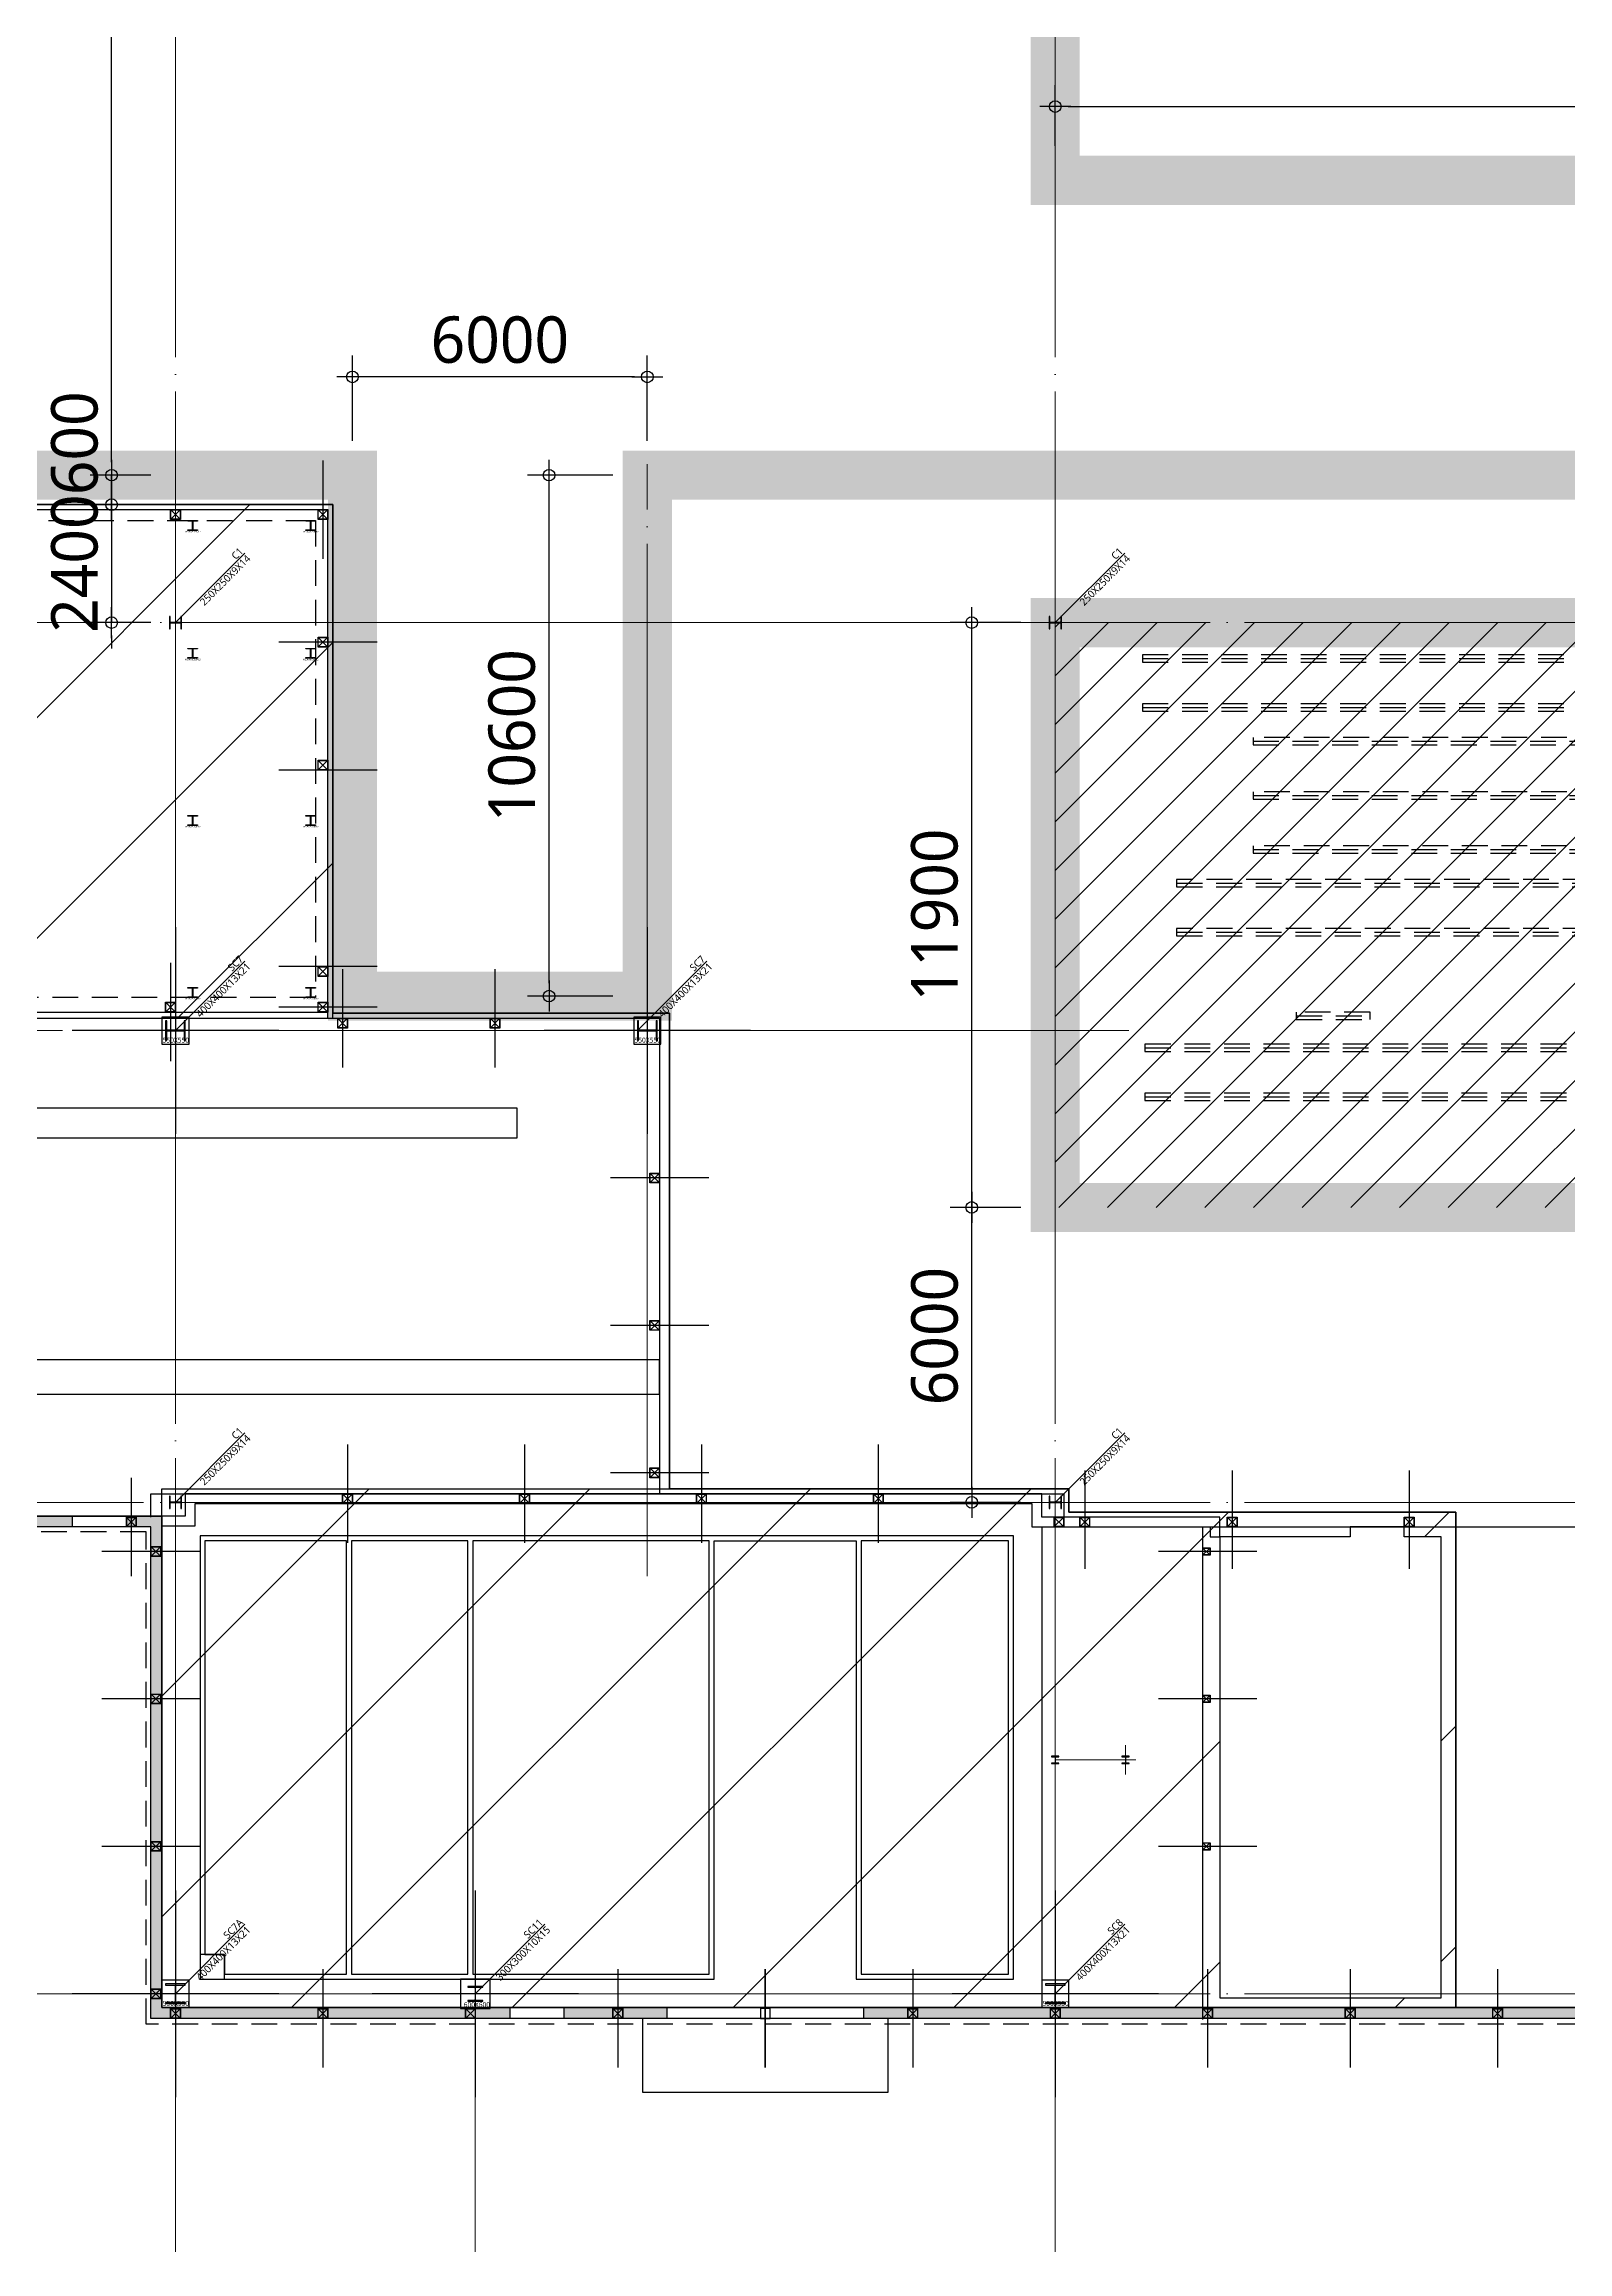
# Model space of a CAD drawing. Header units: millimetres. Extents: x -17369 to 294000, y -718917 to 220315.
# Drawn here: x 56778 to 87779, y 34393 to 79312 of the extents above; entities that cross this region are included whole.
import ezdxf
from ezdxf.enums import TextEntityAlignment as Align

# ---------------------------------------------------------------- set-up
doc = ezdxf.new("R2010")
doc.units = ezdxf.units.MM
doc.header["$LTSCALE"] = 350
for name, pattern in [('CEN', [62, 60, -1, 0, -1]), ('H1', [1, 0.5, -0.5]), ('H12', [3, 2, -1]), ('HID', [2.3, 1.5, -0.8]), ('X-200-S-COL$0$CEN', [62, 60, -1, 0, -1]), ('X-200-S-COL$0$HID', [2.3, 1.5, -0.8])]:
    doc.linetypes.add(name, pattern=pattern)
doc.layers.get('Defpoints').update_dxf_attribs({"color": 181})
for name, color, linetype in [('0-THK300 RC SFRC SLAB영역', 2, 'H12'), ('0-THK400 RC SLAB영역', 4, 'H12'), ('0-하중영역-AGV', 1, 'H1'), ('0_RC-SLAB', 7, 'Continuous'), ('0_SFRC-SLAB', 3, 'Continuous'), ('6', 6, 'Continuous'), ('A-ELE7', 7, 'Continuous'), ('CEN', 1, 'CEN'), ('Dims', 1, 'Continuous'), ('H-Col', 2, 'Continuous'), ('PD', 6, 'Continuous'), ('PERI-OUT', 9, 'Continuous'), ('Sol', 253, 'Continuous'), ('X-200-S-COL$0$Cen', 1, 'X-200-S-COL$0$CEN'), ('X-200-S-COL$0$CenA', 13, 'X-200-S-COL$0$CEN'), ('X-200-S-COL$0$CenB', 5, 'X-200-S-COL$0$CEN'), ('X-200-S-COL$0$H-Col', 3, 'Continuous'), ('X-200-S-COL$0$H-매설빔(150x150)', 2, 'Continuous'), ('X-200-S-COL$0$STUD', 4, 'Continuous')]:
    doc.layers.add(name, color=color, linetype=linetype)
for name, color, linetype, plot in [('A-ANPLT', 171, 'Continuous', False), ('X-200-S-COL$0$Defpoint', 171, 'Continuous', False), ('X-200-S-COL$0$P-Line', 144, 'Continuous', False), ('X-200-S-COL$0$PERI-OUT', 17, 'Continuous', False), ('X-200-S-COL$0$S-NAME', 144, 'Continuous', False)]:
    doc.layers.add(name, color=color, linetype=linetype, plot=plot)
doc.layers.add('A-CenR', color=13, linetype='Continuous', lineweight=18)
doc.styles.add('Arial', font='arial.ttf')
doc.styles.add('X-200-S-COL$0$맑은고딕', font='malgun.ttf')
doc.styles.add('맑은고딕', font='malgun.ttf')

# ---------------------------------------------------------------- blocks, each defined once
blk = doc.blocks.new('X-200-S-COL$0$1F GRID_231010')
at = {"layer": 'X-200-S-COL$0$Cen', "lineweight": 0}
for p, q in [((0, 23300), (0, -123050)), ((17900, 23300), (17900, -123050)), ((172950, -89900), (-22950, -89900)), ((172950, -107800), (-22950, -107800)), ((172950, -117800), (-22950, -117800))]:
    blk.add_line(p, q, dxfattribs=at)
at = {"layer": 'X-200-S-COL$0$CenA', "lineweight": 0}
for p, q in [((9600, -109300), (9600, -86675)), ((19400, -98200), (-22950, -98200)), ((6100, -116280), (6100, -123050))]:
    blk.add_line(p, q, dxfattribs=at)
blk = doc.blocks.new('X-200-S-COL$0$H-400x400x13x21')
at = {"color": 0}
blk.add_lwpolyline([(200, -200), (200, -179), (28.5, -179, -0.4142136), (6.5, -157), (6.5, 157, -0.4142136), (28.5, 179), (200, 179), (200, 200), (-200, 200), (-200, 179), (-28.5, 179, -0.4142136), (-6.5, 157), (-6.5, -157, -0.4142136), (-28.5, -179), (-200, -179), (-200, -200)], format="xyb", close=True, dxfattribs=at)
blk = doc.blocks.new('X-200-S-COL$0$H-300x300x10x15')
at = {"color": 0, "linetype": 'ByBlock', "ltscale": 0.5}
blk.add_lwpolyline([(23, -135, -0.414214), (5, -117), (5, 117, -0.414214), (23, 135), (150, 135), (150, 150), (-150, 150), (-150, 135), (-23, 135, -0.414214), (-5, 117), (-5, -117, -0.414214), (-23, -135), (-150, -135), (-150, -150), (150, -150), (150, -135)], format="xyb", close=True, dxfattribs=at)
blk = doc.blocks.new('X-200-S-COL$0$H-250x250x9x14')
at = {"color": 0, "linetype": 'ByBlock'}
blk.add_lwpolyline([(20.5, 111), (125, 111), (125, 125), (-125, 125), (-125, 111), (-20.5, 111, -0.4142136), (-4.5, 95), (-4.5, -95, -0.4142136), (-20.5, -111), (-125, -111), (-125, -125), (125, -125), (125, -111), (20.5, -111, -0.4142136), (4.5, -95), (4.5, 95, -0.4142136)], format="xyb", close=True, dxfattribs=at)
blk = doc.blocks.new('X-200-S-COL$0$1F COLUMN_231010')
at = {"layer": 'X-200-S-COL$0$H-Col', "color": 0}
for name, p, rotation in [('X-200-S-COL$0$H-250x250x9x14', (59450, 67543), 90), ('X-200-S-COL$0$H-250x250x9x14', (77350, 67543), 90), ('X-200-S-COL$0$H-400x400x13x21', (59450, 59243), 90), ('X-200-S-COL$0$H-400x400x13x21', (69050, 59243), 90), ('X-200-S-COL$0$H-250x250x9x14', (59450, 49643), 90), ('X-200-S-COL$0$H-250x250x9x14', (77350, 49643), 90), ('X-200-S-COL$0$H-300x300x10x15', (65550, 39643), 180)]:
    blk.add_blockref(name, p, dxfattribs=dict(at, rotation=rotation))
for p in [(59450, 39643), (77350, 39643)]:
    blk.add_blockref('X-200-S-COL$0$H-400x400x13x21', p, dxfattribs=at)
blk = doc.blocks.new('X-200-S-COL$0$S-NAME')
at = {"layer": 'X-200-S-COL$0$S-NAME', "color": 0}
blk.add_line((0, 0), (2000, 0), dxfattribs=at)
at = {"layer": 'X-200-S-COL$0$S-NAME', "color": 0, "style": 'X-200-S-COL$0$맑은고딕'}
for p in [(2000, 105), (2000, -105)]:
    blk.add_attdef('.', text='', height=150, rotation=359.9949, dxfattribs=at).set_placement(p, align=Align.MIDDLE_RIGHT)
blk = doc.blocks.new('X-200-S-COL$0$PERIMITER_231026')
at = {"layer": 'X-200-S-COL$0$PERI-OUT'}
for points in [[(140800, 167343), (140800, 171293), (177580, 171293), (177580, 176343), (200030, 179093), (224980, 179093), (224980, 150943), (222400, 150943), (222400, 54231), (217203, 49143), (207930, 49143), (207930, 39143), (58950, 39143), (58950, 49143), (45650, 49143), (45650, 98043), (39480, 98043), (39480, 139943), (49950, 139943), (49950, 157943), (120950, 157943), (120950, 169343), (135850, 169343), (135850, 167343)], [(141020, 167123), (141020, 171073), (177800, 171073), (177800, 176148), (200043, 178873), (224760, 178873), (224760, 151163), (222230, 151163), (222230, 54303), (217134, 49313), (207710, 49313), (207710, 39363), (59170, 39363), (59170, 49363), (45870, 49363), (45870, 98263), (39650, 98263), (39650, 139723), (50170, 139723), (50170, 157723), (121120, 157723), (121125, 169173), (135680, 169173), (135680, 167123)]]:
    blk.add_lwpolyline(points, dxfattribs=at)
blk = doc.blocks.new('X-200-S-COL$0$Stud')
at = {"color": 250}
for p, q in [((-94, -94), (94, 94)), ((-94, 94), (94, -94))]:
    blk.add_line(p, q, dxfattribs=at)
blk.add_lwpolyline([(100, -100), (-100, -100), (-100, 100), (100, 100)], close=True)
at = {"color": 6}
blk.add_lwpolyline([(94, -94), (-94, -94), (-94, 94), (94, 94)], close=True, dxfattribs=at)
blk = doc.blocks.new('X-200-S-COL$0$Stud-150x150x6')
at = {"color": 250}
for p, q in [((-69, -69), (69, 69)), ((-69, 69), (69, -69))]:
    blk.add_line(p, q, dxfattribs=at)
blk.add_lwpolyline([(75, -75), (-75, -75), (-75, 75), (75, 75)], close=True)
at = {"color": 6}
blk.add_lwpolyline([(69, -69), (-69, -69), (-69, 69), (69, 69)], close=True, dxfattribs=at)
blk = doc.blocks.new('X-200-S-COL$0$1F STUD_231010')
at = {"layer": 'X-200-S-COL$0$CenB'}
for p, q in [((62450, 70843), (62450, 68843)), ((63550, 67143), (61550, 67143)), ((63550, 64543), (61550, 64543)), ((59350, 60618), (59350, 58618)), ((63550, 60543), (61550, 60543)), ((62850, 60493), (62850, 58493)), ((65950, 60493), (65950, 58493)), ((63550, 59718), (61550, 59718)), ((70300, 56243), (68300, 56243)), ((70300, 53243), (68300, 53243)), ((62950, 50818), (62950, 48818)), ((66550, 50818), (66550, 48818)), ((70150, 50818), (70150, 48818)), ((73750, 50818), (73750, 48818)), ((58550, 50143), (58550, 48143)), ((70300, 50243), (68300, 50243)), ((77950, 50293), (77950, 48293)), ((80950, 50293), (80950, 48293)), ((84550, 50293), (84550, 48293)), ((59950, 48643), (57950, 48643)), ((81450, 48643), (79450, 48643)), ((59950, 45643), (57950, 45643)), ((81450, 45643), (79450, 45643)), ((59950, 42643), (57950, 42643)), ((81450, 42643), (79450, 42643)), ((62450, 40143), (62450, 38143)), ((68450, 40143), (68450, 38143)), ((74450, 40143), (74450, 38143)), ((80450, 40143), (80450, 38143)), ((83350, 40143), (83350, 38143)), ((86350, 40143), (86350, 38143))]:
    blk.add_line(p, q, dxfattribs=at)
at = {"layer": 'X-200-S-COL$0$STUD', "rotation": 90}
for p in [(59450, 69743), (62450, 69743), (62450, 67143), (62450, 64643), (62450, 60443), (59350, 59718), (62450, 59718), (62850, 59393), (65950, 59393)]:
    blk.add_blockref('X-200-S-COL$0$Stud', p, dxfattribs=at)
at = {"layer": 'X-200-S-COL$0$STUD'}
for name, p in [('X-200-S-COL$0$Stud', (69200, 56243)), ('X-200-S-COL$0$Stud', (69200, 53243)), ('X-200-S-COL$0$Stud', (69200, 50243)), ('X-200-S-COL$0$Stud', (62950, 49718)), ('X-200-S-COL$0$Stud', (66550, 49718)), ('X-200-S-COL$0$Stud', (70150, 49718)), ('X-200-S-COL$0$Stud', (73750, 49718)), ('X-200-S-COL$0$Stud', (58550, 49243)), ('X-200-S-COL$0$Stud', (77425, 49243)), ('X-200-S-COL$0$Stud', (77950, 49243)), ('X-200-S-COL$0$Stud', (80950, 49243)), ('X-200-S-COL$0$Stud', (84550, 49243)), ('X-200-S-COL$0$Stud', (59050, 48643)), ('X-200-S-COL$0$Stud-150x150x6', (80425, 48643)), ('X-200-S-COL$0$Stud', (59050, 45643)), ('X-200-S-COL$0$Stud-150x150x6', (80425, 45643)), ('X-200-S-COL$0$Stud', (59050, 42643)), ('X-200-S-COL$0$Stud-150x150x6', (80425, 42643)), ('X-200-S-COL$0$Stud', (59050, 39643)), ('X-200-S-COL$0$Stud', (59450, 39243)), ('X-200-S-COL$0$Stud', (62450, 39243)), ('X-200-S-COL$0$Stud', (65450, 39243)), ('X-200-S-COL$0$Stud', (68450, 39243)), ('X-200-S-COL$0$Stud', (74450, 39243)), ('X-200-S-COL$0$Stud', (77350, 39243)), ('X-200-S-COL$0$Stud', (80450, 39243)), ('X-200-S-COL$0$Stud', (83350, 39243)), ('X-200-S-COL$0$Stud', (86350, 39243))]:
    blk.add_blockref(name, p, dxfattribs=at)
blk = doc.blocks.new('X-200-S-COL$0$ZONE#4 BEAM')
at = {"layer": 'X-200-S-COL$0$H-매설빔(150x150)', "color": 0, "linetype": 'ByBlock', "lineweight": -2}
for p, q in [((1775, -730), (14375, -730)), ((1775, -1730), (14375, -1730)), ((4025, -2415), (12825, -2415)), ((4025, -3515), (12825, -3515)), ((4025, -4615), (12825, -4615)), ((2470, -5300), (14070, -5300)), ((2470, -6300), (14070, -6300)), ((4905, -8000), (6405, -8000)), ((1825, -8650), (14425, -8650)), ((1825, -9650), (14425, -9650))]:
    blk.add_line(p, q, dxfattribs=at)
for points in [[(14375, -805), (14375, -655), (1775, -655), (1775, -805)], [(14375, -1805), (14375, -1655), (1775, -1655), (1775, -1805)], [(12825, -2490), (12825, -2340), (4025, -2340), (4025, -2490)], [(12825, -3590), (12825, -3440), (4025, -3440), (4025, -3590)], [(12825, -4690), (12825, -4540), (4025, -4540), (4025, -4690)], [(14070, -5375), (14070, -5225), (2470, -5225), (2470, -5375)], [(14070, -6375), (14070, -6225), (2470, -6225), (2470, -6375)], [(6405, -8075), (6405, -7925), (4905, -7925), (4905, -8075)], [(14425, -8725), (14425, -8575), (1825, -8575), (1825, -8725)], [(14425, -9725), (14425, -9575), (1825, -9575), (1825, -9725)]]:
    blk.add_lwpolyline(points, close=True, dxfattribs=at)
blk = doc.blocks.new('DIMDOT')
at = {"color": 0, "linetype": 'ByBlock'}
blk.add_line((-1.2, 0), (1.2, 0), dxfattribs=at)
at = {"color": 3}
blk.add_circle((0, 0), 0.45, dxfattribs=at)
blk = doc.blocks.new('H-200x200x8x12')
at = {"layer": 'A-ANPLT'}
for p, q in [((-5, 0), (5, 0)), ((0, 5), (0, -5))]:
    blk.add_line(p, q, dxfattribs=at)
at = {"layer": 'H-Col'}
blk.add_lwpolyline([(100, -100), (-100, -100), (-100, -88), (-17, -88, 0.414214), (-4, -75), (-4, 75, 0.414214), (-17, 88), (-100, 88), (-100, 100), (100, 100), (100, 88), (17, 88, 0.414214), (4, 75), (4, -75, 0.414214), (17, -88), (100, -88)], format="xyb", close=True, dxfattribs=at)
at = {"layer": 'A-ANPLT', "style": 'Arial'}
blk.add_text('H-200x200x8x12', height=30, dxfattribs=at).set_placement((0, -111), align=Align.TOP_CENTER)
blk = doc.blocks.new('H-150x150x7x10')
at = {"color": 0, "linetype": 'ByBlock', "ltscale": 0.5}
blk.add_lwpolyline([(14.5, -65, -0.4142136), (3.5, -54), (3.5, 54, -0.4142136), (14.5, 65), (75, 65), (75, 75), (-75, 75), (-75, 65), (-14.5, 65, -0.4142136), (-3.5, 54), (-3.5, -54, -0.4142136), (-14.5, -65), (-75, -65), (-75, -75), (75, -75), (75, -65)], format="xyb", close=True, dxfattribs=at)

msp = doc.modelspace()

# ---------------------------------------------------------------- hatches: boundary and pattern name
at = {"layer": '0-THK300 RC SFRC SLAB영역', "linetype": 'ByBlock'}
h = msp.add_hatch(dxfattribs=at)
h.set_pattern_fill('ANSI31', color=256, scale=1000)
h.paths.add_polyline_path([(45870, 59492.6), (62650, 59492.6), (62650, 69942.6), (45870, 69942.6)])
h = msp.add_hatch(dxfattribs=at)
h.set_pattern_fill('ANSI31', color=256, scale=1000)
h.paths.add_polyline_path([(59170, 49917.6), (77625, 49917.6), (77625, 49442.6), (85500, 49442.6), (85500, 39362.6), (59170, 39362.6)])
h.paths.add_polyline_path([(85200, 48942.6), (84450, 48942.6), (84450, 49142.6), (83350, 49142.6), (83350, 48942.6), (80700, 48942.6), (80700, 39562.6), (85200, 39562.6)], flags=16)
at = {"layer": '0-THK400 RC SLAB영역', "linetype": 'Continuous'}
h = msp.add_hatch(dxfattribs=at)
h.set_pattern_fill('_USER', color=4, scale=700, angle=45, pattern_type=0)
h.set_pattern_definition([(45, (0, 0), (-494.9747, 494.9747), [])])
h.paths.add_polyline_path([(77350, 67542.6), (135350, 67542.6), (135350, 55642.6), (77350, 55642.6)])
at = {"layer": 'Sol'}
h = msp.add_hatch(color=256, dxfattribs=at)
h.dxf.hatch_style = 1
h.paths.add_polyline_path([(118570, 39362.6), (116250, 39362.6), (116250, 39142.6), (118570, 39142.6)])
h.paths.add_polyline_path([(174720, 39362.6), (172550, 39362.6), (172550, 39142.6), (174720, 39142.6)])
h.paths.add_polyline_path([(170450, 39362.6), (170450, 39142.6), (171450, 39142.6), (171450, 39362.6)])
h.paths.add_polyline_path([(163550, 39362.6), (163550, 39142.6), (165450, 39142.6), (165450, 39362.6)])
h.paths.add_polyline_path([(162450, 39142.6), (162450, 39362.6), (129130, 39362.6), (129130, 39142.6)])
h.paths.add_polyline_path([(73450, 39362.6), (73450, 39142.6), (115150, 39142.6), (115150, 39362.6)])
h.paths.add_polyline_path([(56150, 49362.6), (56150, 49142.6), (57350, 49142.6), (57350, 49362.6)])
h.paths.add_polyline_path([(45870, 60442.6), (45650, 60442.6), (45650, 49142.6), (52150, 49142.6), (52150, 49362.6), (45870, 49362.6)])
h.paths.add_polyline_path([(45870, 71042.6), (45650, 71042.6), (45650, 62442.6), (45870, 62442.6)])
h.paths.add_polyline_path([(45870, 79642.6), (45650, 79642.6), (45650, 76042.6), (45870, 76042.6)])
h.paths.add_polyline_path([(44800, 98262.6), (44800, 98042.6), (45650, 98042.6), (45650, 80742.6), (45870, 80742.6), (45870, 98262.6)])
h.paths.add_polyline_path([(45800, 139942.6), (45800, 139722.6), (46500, 139722.6), (46500, 139942.6)])
h.paths.add_polyline_path([(40800, 139722.6), (40800, 139942.6), (39480, 139942.6), (39480, 98042.6), (40800, 98042.6), (40800, 98262.6), (39650, 98262.6), (39650, 139722.6)])
h.paths.add_polyline_path([(50170, 145142.6), (49950, 145142.6), (49950, 139942.6), (47600, 139942.6), (47600, 139722.6), (50170, 139722.6)])
h.paths.add_polyline_path([(50170, 147842.6), (49950, 147842.6), (49950, 146942.6), (50170, 146942.6)])
h.paths.add_polyline_path([(50170, 155042.6), (49950, 155042.6), (49950, 148742.6), (50170, 148742.6)])
h.paths.add_polyline_path([(67250, 157722.6), (67250, 157942.6), (49950, 157942.6), (49950, 156842.6), (50170, 156842.6), (50170, 157722.6)])
h.paths.add_polyline_path([(109850, 157722.6), (109850, 157942.6), (68350, 157942.6), (68350, 157722.6)])
h.paths.add_polyline_path([(135680, 167122.6), (136250, 167122.6), (136250, 167342.6), (135850, 167342.6), (135850, 169342.6), (120950, 169342.6), (120950, 166167.6), (121120, 166167.6), (121120, 169172.6), (135680, 169172.6)])
h.paths.add_polyline_path([(137850, 167342.6), (137350, 167342.6), (137350, 167122.6), (137850, 167122.6)])
h.paths.add_polyline_path([(177800, 171942.6), (177580, 171942.6), (177580, 171292.6), (140800, 171292.6), (140800, 167342.6), (140350, 167342.6), (140350, 167122.6), (141020, 167122.6), (141020, 171072.6), (177800, 171072.6)])
h.paths.add_polyline_path([(224760, 177842.6), (224980, 177842.6), (224980, 179092.6), (200030, 179092.6), (177580, 176342.6), (177580, 175342.6), (177800, 175342.6), (177800, 176147.9), (200043.4, 178872.6), (224760, 178872.6)])
h.paths.add_polyline_path([(207930, 45742.6), (207710, 45742.6), (207710, 39362.6), (185280, 39362.6), (185280, 39142.6), (207930, 39142.6)])
h.paths.add_polyline_path([(208030, 49142.6), (208030, 49312.6), (207710, 49312.6), (207710, 46842.6), (207930, 46842.6), (207930, 49142.6)])
h.paths.add_polyline_path([(222400, 64617.6), (222230, 64617.6), (222230, 54302.5), (217133.9, 49312.6), (209130, 49312.6), (209130, 49142.6), (217203.3, 49142.6), (222400, 54231)])
h.paths.add_polyline_path([(222400, 89467.6), (222230, 89467.6), (222230, 66617.6), (222400, 66617.6)])
h.paths.add_polyline_path([(222400, 97617.6), (222230, 97617.6), (222230, 91467.6), (222400, 91467.6)])
h.paths.add_polyline_path([(222400, 107467.6), (222230, 107467.6), (222230, 100417.6), (222400, 100417.6)])
h.paths.add_polyline_path([(222400, 144167.6), (222230, 144167.6), (222230, 109467.6), (222400, 109467.6)])
h.paths.add_polyline_path([(222230, 145267.6), (222400, 145267.6), (222400, 150942.6), (224980, 150942.6), (224980, 172842.6), (224760, 172842.6), (224760, 151162.6), (222230, 151162.6)])
h.paths.add_polyline_path([(67350, 39362.6), (67350, 39142.6), (69450, 39142.6), (69450, 39362.6)])
h.paths.add_polyline_path([(66250, 39142.6), (66250, 39362.6), (59170, 39362.6), (59170, 49362.6), (58450, 49362.6), (58450, 49142.6), (58950, 49142.6), (58950, 39142.6)])
h.paths.add_polyline_path([(120950, 160967.6), (121120, 160967.6), (121120, 164167.6), (120950, 164167.6)])
h.paths.add_polyline_path([(121120, 159867.6), (120950, 159867.6), (120950, 157942.6), (110950, 157942.6), (110950, 157722.6), (121120, 157722.6)])

# ---------------------------------------------------------------- linework, layer by layer
at = {"layer": '0-THK300 RC SFRC SLAB영역', "linetype": 'ByBlock'}
for points in [[(45870, 59492.6), (62650, 59492.6), (62650, 69942.6), (45870, 69942.6)], [(59170, 49917.6), (77625, 49917.6), (77625, 49442.6), (85500, 49442.6), (85500, 39362.6), (59170, 39362.6)], [(85200, 48942.6), (84450, 48942.6), (84450, 49142.6), (83350, 49142.6), (83350, 48942.6), (80700, 48942.6), (80700, 39562.6), (85200, 39562.6)]]:
    msp.add_lwpolyline(points, close=True, dxfattribs=at)
at = {"layer": '0-THK400 RC SLAB영역', "linetype": 'ByBlock', "const_width": 1000}
msp.add_lwpolyline([(77350, 67542.6), (135350, 67542.6), (135350, 55642.6), (77350, 55642.6)], close=True, dxfattribs=at)
at = {"layer": '0-하중영역-AGV', "linetype": 'ByBlock', "const_width": 1000}
for points in [[(153350, 85542.6), (153350, 79542.6), (141020, 79542.6), (141020, 76542.6), (135350, 76542.6), (135350, 70542.6), (69050, 70542.6), (69050, 59942.6), (63050, 59942.6), (63050, 70542.6), (45870, 70542.6), (45870, 98042.6)], [(77350, 85542.6), (77350, 76542.6), (129350, 76542.6), (129350, 85542.6)]]:
    msp.add_lwpolyline(points, dxfattribs=at)
at = {"layer": '0_RC-SLAB'}
for p, q in [((62650, 69942.6), (45870, 69942.6)), ((62650, 59592.6), (62650, 69942.6)), ((69500, 59592.6), (62650, 59592.6)), ((69500, 49917.6), (69500, 59592.6)), ((77625, 49917.6), (69500, 49917.6)), ((77625, 49442.6), (77625, 49917.6)), ((85500, 49442.6), (77625, 49442.6)), ((85500, 39362.6), (85500, 49442.6)), ((45870, 49362.6), (59170, 49362.6)), ((59170, 49362.6), (59170, 39362.6)), ((59170, 39362.6), (85500, 39362.6))]:
    msp.add_line(p, q, dxfattribs=at)
at = {"layer": '0_RC-SLAB', "color": 4}
for p, q in [((66400, 57662.6), (48470, 57662.6)), ((66400, 57062.6), (66400, 57662.6)), ((48470, 57062.6), (66400, 57062.6)), ((69300, 52542.6), (48470, 52542.6)), ((69300, 51842.6), (69300, 52542.6)), ((48470, 51842.6), (69300, 51842.6)), ((77075, 49817.6), (59650, 49817.6)), ((59650, 49817.6), (59650, 49362.6)), ((59850, 49162.6), (59850, 49617.6)), ((59850, 49617.6), (76875, 49617.6)), ((76875, 49617.6), (76875, 49142.6)), ((77075, 49342.6), (77075, 49817.6)), ((59650, 49362.6), (59170, 49362.6)), ((59170, 49362.6), (59170, 49162.6)), ((59170, 49162.6), (59850, 49162.6)), ((76875, 49142.6), (80500, 49142.6)), ((80700, 49342.6), (77075, 49342.6)), ((77075, 49142.6), (77075, 39362.6)), ((80500, 49142.6), (80500, 48942.6)), ((80700, 48942.6), (80700, 49342.6)), ((83350, 49142.6), (83350, 48942.6)), ((84450, 49142.6), (83350, 49142.6)), ((84450, 48942.6), (84450, 49142.6)), ((80500, 48942.6), (80700, 48942.6)), ((83350, 48942.6), (80700, 48942.6)), ((80700, 48942.6), (80700, 39562.6)), ((85200, 48942.6), (84450, 48942.6)), ((85200, 39562.6), (85200, 48942.6)), ((60450, 40442.6), (59950, 40442.6)), ((59950, 40442.6), (59950, 39942.6)), ((60450, 39942.6), (60450, 40442.6)), ((59950, 39942.6), (60450, 39942.6)), ((80700, 39562.6), (85200, 39562.6))]:
    msp.add_line(p, q, dxfattribs=at)
at = {"layer": '0_SFRC-SLAB'}
for p, q in [((45870, 69942.6), (62650, 69942.6)), ((62650, 69942.6), (62650, 59592.6)), ((62650, 59592.6), (69500, 59592.6)), ((69500, 59592.6), (69500, 49917.6)), ((69500, 49917.6), (77625, 49917.6)), ((77625, 49917.6), (77625, 49442.6)), ((77625, 49442.6), (85500, 49442.6)), ((85500, 49442.6), (85500, 39362.6)), ((85500, 39362.6), (141347.5, 39362.6))]:
    msp.add_line(p, q, dxfattribs=at)
at = {"layer": '6'}
for p, q in [((76500, 48962.6), (59950, 48962.6)), ((59950, 48962.6), (59950, 39942.6)), ((76500, 39942.6), (76500, 48962.6)), ((62930, 48862.6), (60050, 48862.6)), ((60050, 48862.6), (60050, 40442.6)), ((62930, 40042.6), (62930, 48862.6)), ((63030, 48862.6), (63030, 40042.6)), ((65400, 48862.6), (63030, 48862.6)), ((65400, 40042.6), (65400, 48862.6)), ((70310, 48862.6), (65500, 48862.6)), ((65500, 48862.6), (65500, 40042.6)), ((70310, 40042.6), (70310, 48862.6)), ((70410, 39942.6), (70410, 48862.6)), ((70410, 48862.6), (73300, 48862.6)), ((73300, 48862.6), (73300, 39942.6)), ((73400, 48862.6), (73400, 40042.6)), ((76400, 48862.6), (73400, 48862.6)), ((76400, 40042.6), (76400, 48862.6)), ((60050, 40442.6), (60450, 40442.6)), ((60450, 40442.6), (60450, 40042.6)), ((60450, 40042.6), (62930, 40042.6)), ((63030, 40042.6), (65400, 40042.6)), ((65500, 40042.6), (70310, 40042.6)), ((73400, 40042.6), (76000.3, 40042.6)), ((76000.3, 40042.6), (76000.3, 40042.6)), ((76000.3, 40042.6), (76400, 40042.6)), ((59950, 39942.6), (70410, 39942.6)), ((73300, 39942.6), (76500, 39942.6))]:
    msp.add_line(p, q, dxfattribs=at)
at = {"layer": 'A-CenR'}
for p, q in [((78780, 44702.6), (78780, 44102.6)), ((77350, 44402.6), (78990, 44402.6))]:
    msp.add_line(p, q, dxfattribs=at)
at = {"layer": 'A-ELE7', "color": 8, "linetype": 'HID'}
msp.add_lwpolyline([(46400, 69617.6), (62300, 69617.6), (62300, 59917.6), (46400, 59917.6)], close=True, dxfattribs=at)
at = {"layer": 'CEN'}
for p, q in [((59450, 61342.6), (59450, 57142.6)), ((69050, 61342.6), (69050, 57142.6)), ((61550, 59242.6), (57350, 59242.6)), ((71150, 59242.6), (66950, 59242.6)), ((59450, 41742.6), (59450, 37542.6)), ((65550, 41742.6), (65550, 37542.6)), ((77350, 41742.6), (77350, 37542.6)), ((61550, 39642.6), (57350, 39642.6)), ((67650, 39642.6), (63450, 39642.6)), ((79450, 39642.6), (75250, 39642.6))]:
    msp.add_line(p, q, dxfattribs=at)
at = {"layer": 'Dims', "color": 1, "transparency": 16777216}
for p, q in [((58150, 70805.1), (58150, 97780.1)), ((77350, 77242.6), (77350, 78480.1)), ((77612.5, 78042.6), (129087.5, 78042.6)), ((63050, 71242.6), (63050, 72980.1)), ((69050, 71242.6), (69050, 72980.1)), ((68787.5, 72542.6), (63312.5, 72542.6)), ((58150, 70805.1), (58150, 71067.6)), ((58950, 70542.6), (57712.5, 70542.6)), ((58950, 70542.6), (57712.5, 70542.6)), ((58150, 69942.6), (58150, 70542.6)), ((68350, 70542.6), (66612.5, 70542.6)), ((58150, 70205.1), (58150, 70467.6)), ((67050, 60205.1), (67050, 70280.1)), ((58950, 69942.6), (57712.5, 69942.6)), ((58950, 69942.6), (57712.5, 69942.6)), ((58150, 69942.6), (58150, 67542.6)), ((58150, 69680.1), (58150, 69417.6)), ((58950, 67542.6), (57712.5, 67542.6)), ((76650, 67542.6), (75212.5, 67542.6)), ((58150, 67280.1), (58150, 67017.6)), ((75650, 55905.1), (75650, 67280.1)), ((68350, 59942.6), (66612.5, 59942.6)), ((76650, 55642.6), (75212.5, 55642.6)), ((76650, 55642.6), (75212.5, 55642.6)), ((75650, 49905.1), (75650, 55380.1)), ((76650, 49642.6), (75212.5, 49642.6))]:
    msp.add_line(p, q, dxfattribs=at)
at = {"layer": 'PD'}
for points in [[(59175, 58967.6), (59725, 58967.6), (59725, 59517.6), (59175, 59517.6)], [(68775, 58967.6), (69325, 58967.6), (69325, 59517.6), (68775, 59517.6)], [(59175, 39367.6), (59725, 39367.6), (59725, 39917.6), (59175, 39917.6)], [(65250, 39342.6), (65850, 39342.6), (65850, 39942.6), (65250, 39942.6)], [(77075, 39367.6), (77625, 39367.6), (77625, 39917.6), (77075, 39917.6)]]:
    msp.add_lwpolyline(points, close=True, dxfattribs=at)
at = {"layer": 'PERI-OUT'}
for p, q in [((58950, 49142.6), (45650, 49142.6)), ((59170, 49362.6), (45870, 49362.6)), ((57350, 49362.6), (57350, 49142.6)), ((58450, 49362.6), (58450, 49142.6)), ((58950, 39142.6), (58950, 49142.6)), ((59170, 39362.6), (59170, 49362.6)), ((118570, 39142.6), (58950, 39142.6)), ((118570, 39362.6), (59170, 39362.6)), ((66250, 39362.6), (66250, 39142.6)), ((67350, 39362.6), (67350, 39142.6)), ((68950, 39142.6), (68950, 37642.6)), ((69450, 39362.6), (69450, 39142.6)), ((73450, 39362.6), (73450, 39142.6)), ((73950, 37642.6), (73950, 39142.6)), ((68950, 37642.6), (73950, 37642.6))]:
    msp.add_line(p, q, dxfattribs=at)
at = {"layer": 'X-200-S-COL$0$Defpoint'}
for points in [[(47770, 59492.6), (47770, 49362.6), (48470, 49362.6), (48470, 51842.6), (69300, 51842.6), (69300, 52542.6), (48470, 52542.6), (48470, 57062.6), (66400, 57062.6), (66400, 57662.6), (48470, 57662.6), (48470, 59492.6)], [(70410, 39942.6), (70410, 48862.6), (73300, 48862.6), (73300, 39942.6), (76500, 39942.6), (76500, 48962.6), (59950, 48962.6), (59950, 39942.6)], [(62930, 48862.6), (60050, 48862.6), (60050, 40442.6), (60450, 40442.6), (60450, 40042.6), (62930, 40042.6)], [(63030, 48862.6), (63030, 40042.6), (65400, 40042.6), (65400, 48862.6)], [(70310, 48862.6), (65500, 48862.6), (65500, 40042.6), (70310, 40042.6)], [(73400, 48862.6), (73400, 40042.6), (76400, 40042.6), (76400, 48862.6)], [(71450, 38142.6), (71450, 40142.6), (71450, 40142.6), (71450, 38142.6)], [(71550, 39142.6), (71550, 39342.6), (71350, 39342.6), (71350, 39142.6)]]:
    msp.add_lwpolyline(points, close=True, dxfattribs=at)
at = {"layer": 'X-200-S-COL$0$P-Line'}
for p, q in [((45870, 69842.6), (62550, 69842.6)), ((62550, 59492.6), (62550, 69842.6)), ((45650, 59617.6), (62550, 59617.6)), ((62550, 59492.6), (69300, 59492.6)), ((69300, 59492.6), (69300, 49817.6)), ((58950, 49817.6), (77525, 49817.6)), ((58950, 49342.6), (58950, 49817.6)), ((77525, 49817.6), (77525, 49142.6)), ((77525, 49142.6), (207930, 49142.6)), ((80350, 39122.6), (80350, 49142.6))]:
    msp.add_line(p, q, dxfattribs=at)
at = {"layer": 'X-200-S-COL$0$P-Line', "color": 253, "linetype": 'X-200-S-COL$0$HID'}
msp.add_lwpolyline([(222500, 54189), (217244.1, 49042.6), (208030, 49042.6), (208030, 39022.6), (58850, 39022.6), (58850, 49042.6), (45550, 49042.6), (45550, 97942.6), (39380, 97942.6), (39380, 140042.6), (49850, 140042.6), (49850, 158042.6), (120850, 158042.6), (120850, 169442.6), (135950, 169442.6), (135950, 167442.6), (140700, 167442.6), (140700, 171392.6), (177480, 171392.6), (177480, 176431.1), (200023.9, 179192.6), (225080, 179192.6), (225080, 150842.6), (222500, 150842.6)], close=True, dxfattribs=at)

# ---------------------------------------------------------------- block references
at = {"layer": 'Dims', "color": 1, "transparency": 16777216, "xscale": 262.5, "yscale": 262.5, "zscale": 262.5}
for p, rotation in [((77350, 78042.6), 180), ((63050, 72542.6), 180), ((58150, 70542.6), 270), ((58150, 70542.6), 270), ((67050, 70542.6), 90), ((58150, 69942.6), 90), ((58150, 69942.6), 270), ((58150, 67542.6), 90), ((75650, 67542.6), 90), ((67050, 59942.6), 270), ((75650, 55642.6), 270), ((75650, 55642.6), 90), ((75650, 49642.6), 270)]:
    msp.add_blockref('DIMDOT', p, dxfattribs=dict(at, rotation=rotation))
msp.add_blockref('DIMDOT', (69050, 72542.6), dxfattribs=at)
at = {"layer": 'H-Col'}
for name, p in [('H-200x200x8x12', (59800, 69517.6)), ('H-200x200x8x12', (62200, 69517.6)), ('H-200x200x8x12', (59800, 66917.6)), ('H-200x200x8x12', (62200, 66917.6)), ('H-200x200x8x12', (59800, 63517.6)), ('H-200x200x8x12', (62200, 63517.6)), ('H-200x200x8x12', (59800, 60017.6)), ('H-200x200x8x12', (62200, 60017.6)), ('H-150x150x7x10', (77350, 44402.6)), ('H-150x150x7x10', (78780, 44402.6))]:
    msp.add_blockref(name, p, dxfattribs=at)
at = {"layer": 'X-200-S-COL$0$Cen', "lineweight": 0}
msp.add_blockref('X-200-S-COL$0$1F GRID_231010', (59450, 157442.6), dxfattribs=at)
at = {"layer": 'X-200-S-COL$0$H-Col'}
msp.add_blockref('X-200-S-COL$0$1F COLUMN_231010', (0, 0), dxfattribs=at)
at = {"layer": 'X-200-S-COL$0$H-매설빔(150x150)', "color": 1, "linetype": 'X-200-S-COL$0$HID'}
msp.add_blockref('X-200-S-COL$0$ZONE#4 BEAM', (77350, 67542.6), dxfattribs=at)
at = {"layer": 'X-200-S-COL$0$PERI-OUT'}
msp.add_blockref('X-200-S-COL$0$PERIMITER_231026', (0, 0), dxfattribs=at)
at = {"layer": 'X-200-S-COL$0$S-NAME', "color": 241}
ref = msp.add_blockref('X-200-S-COL$0$S-NAME', (59450, 67542.6), dxfattribs=dict(at, rotation=45.00000000000001))
ref.add_attrib('.', '250X250X9X14', dxfattribs={"color": 0, "height": 150, "rotation": 44.99494, "style": 'X-200-S-COL$0$맑은고딕'}).set_placement((60938.2, 68882.6), align=Align.MIDDLE_RIGHT)
ref.add_attrib('.', 'C1', dxfattribs={"color": 0, "height": 150, "rotation": 44.99494, "style": 'X-200-S-COL$0$맑은고딕'}).set_placement((60789.9, 69031), align=Align.MIDDLE_RIGHT)
ref = msp.add_blockref('X-200-S-COL$0$S-NAME', (77350, 67542.6), dxfattribs=dict(at, rotation=45.00000000000001))
ref.add_attrib('.', '250X250X9X14', dxfattribs={"color": 0, "height": 150, "rotation": 44.99494, "style": 'X-200-S-COL$0$맑은고딕'}).set_placement((78838.2, 68882.6), align=Align.MIDDLE_RIGHT)
ref.add_attrib('.', 'C1', dxfattribs={"color": 0, "height": 150, "rotation": 44.99494, "style": 'X-200-S-COL$0$맑은고딕'}).set_placement((78689.9, 69031), align=Align.MIDDLE_RIGHT)
at = {"layer": 'X-200-S-COL$0$S-NAME'}
ref = msp.add_blockref('X-200-S-COL$0$S-NAME', (59450, 59242.6), dxfattribs=dict(at, rotation=45.00000000000001))
ref.add_attrib('.', '400X400X13X21', dxfattribs={"color": 0, "height": 150, "rotation": 44.99494, "style": 'X-200-S-COL$0$맑은고딕'}).set_placement((60938.2, 60582.6), align=Align.MIDDLE_RIGHT)
ref.add_attrib('.', 'SC7', dxfattribs={"color": 0, "height": 150, "rotation": 44.99494, "style": 'X-200-S-COL$0$맑은고딕'}).set_placement((60789.9, 60731), align=Align.MIDDLE_RIGHT)
ref = msp.add_blockref('X-200-S-COL$0$S-NAME', (68850, 59242.6), dxfattribs=dict(at, rotation=45.00000000000001))
ref.add_attrib('.', '400X400X13X21', dxfattribs={"color": 0, "height": 150, "rotation": 44.99494, "style": 'X-200-S-COL$0$맑은고딕'}).set_placement((70338.2, 60582.6), align=Align.MIDDLE_RIGHT)
ref.add_attrib('.', 'SC7', dxfattribs={"color": 0, "height": 150, "rotation": 44.99494, "style": 'X-200-S-COL$0$맑은고딕'}).set_placement((70189.9, 60731), align=Align.MIDDLE_RIGHT)
at = {"layer": 'X-200-S-COL$0$S-NAME', "color": 241}
ref = msp.add_blockref('X-200-S-COL$0$S-NAME', (59450, 49642.6), dxfattribs=dict(at, rotation=45.00000000000001))
ref.add_attrib('.', '250X250X9X14', dxfattribs={"color": 0, "height": 150, "rotation": 44.99494, "style": 'X-200-S-COL$0$맑은고딕'}).set_placement((60938.2, 50982.6), align=Align.MIDDLE_RIGHT)
ref.add_attrib('.', 'C1', dxfattribs={"color": 0, "height": 150, "rotation": 44.99494, "style": 'X-200-S-COL$0$맑은고딕'}).set_placement((60789.9, 51131), align=Align.MIDDLE_RIGHT)
ref = msp.add_blockref('X-200-S-COL$0$S-NAME', (77350, 49642.6), dxfattribs=dict(at, rotation=45.00000000000001))
ref.add_attrib('.', '250X250X9X14', dxfattribs={"color": 0, "height": 150, "rotation": 44.99494, "style": 'X-200-S-COL$0$맑은고딕'}).set_placement((78838.2, 50982.6), align=Align.MIDDLE_RIGHT)
ref.add_attrib('.', 'C1', dxfattribs={"color": 0, "height": 150, "rotation": 44.99494, "style": 'X-200-S-COL$0$맑은고딕'}).set_placement((78689.9, 51131), align=Align.MIDDLE_RIGHT)
at = {"layer": 'X-200-S-COL$0$S-NAME'}
ref = msp.add_blockref('X-200-S-COL$0$S-NAME', (59450, 39642.6), dxfattribs=dict(at, rotation=45.00000000000001))
ref.add_attrib('.', '400X400X13X21', dxfattribs={"color": 0, "height": 150, "rotation": 44.99494, "style": 'X-200-S-COL$0$맑은고딕'}).set_placement((60938.2, 40982.6), align=Align.MIDDLE_RIGHT)
ref.add_attrib('.', 'SC7A', dxfattribs={"color": 0, "height": 150, "rotation": 44.99494, "style": 'X-200-S-COL$0$맑은고딕'}).set_placement((60789.9, 41131), align=Align.MIDDLE_RIGHT)
ref = msp.add_blockref('X-200-S-COL$0$S-NAME', (65550, 39642.6), dxfattribs=dict(at, rotation=45.00000000000001))
ref.add_attrib('.', '300X300X10X15', dxfattribs={"color": 0, "height": 150, "rotation": 44.99494, "style": 'X-200-S-COL$0$맑은고딕'}).set_placement((67038.2, 40982.6), align=Align.MIDDLE_RIGHT)
ref.add_attrib('.', 'SC11', dxfattribs={"color": 0, "height": 150, "rotation": 44.99494, "style": 'X-200-S-COL$0$맑은고딕'}).set_placement((66889.9, 41131), align=Align.MIDDLE_RIGHT)
ref = msp.add_blockref('X-200-S-COL$0$S-NAME', (77350, 39642.6), dxfattribs=dict(at, rotation=45.00000000000001))
ref.add_attrib('.', '400X400X13X21', dxfattribs={"color": 0, "height": 150, "rotation": 44.99494, "style": 'X-200-S-COL$0$맑은고딕'}).set_placement((78838.2, 40982.6), align=Align.MIDDLE_RIGHT)
ref.add_attrib('.', 'SC8', dxfattribs={"color": 0, "height": 150, "rotation": 44.99494, "style": 'X-200-S-COL$0$맑은고딕'}).set_placement((78689.9, 41131), align=Align.MIDDLE_RIGHT)
at = {"layer": 'X-200-S-COL$0$STUD'}
msp.add_blockref('X-200-S-COL$0$1F STUD_231010', (0, 0), dxfattribs=at)

# ---------------------------------------------------------------- texts
at = {"layer": 'Defpoints', "style": '맑은고딕'}
for s, p in [('550X550', (59725, 58967.6)), ('550X550', (69325, 58967.6)), ('550X550', (59725, 39367.6)), ('600X600', (65850, 39342.6)), ('550X550', (77625, 39367.6))]:
    msp.add_text(s, height=100, dxfattribs=at).set_placement(p, align=Align.BOTTOM_RIGHT)
at = {"layer": 'Dims', "color": 3, "transparency": 16777216, "insert": (66050, 73293.3), "char_height": 945, "attachment_point": 5, "style": '맑은고딕'}
msp.add_mtext('\\A1;6000', dxfattribs=at)
at = {"layer": 'Dims', "color": 3, "transparency": 16777216, "char_height": 945, "attachment_point": 5, "rotation": 90, "style": '맑은고딕'}
for s, insert in [('\\A1;600', (57399.3, 71192.6)), ('\\A1;2400', (57399.3, 68742.6)), ('\\A1;10600', (66296.7, 65242.6)), ('\\A1;11900', (74896.7, 61592.6)), ('\\A1;6000', (74899.3, 53025.8))]:
    msp.add_mtext(s, dxfattribs=dict(at, insert=insert))

doc.saveas('drawing.dxf')
